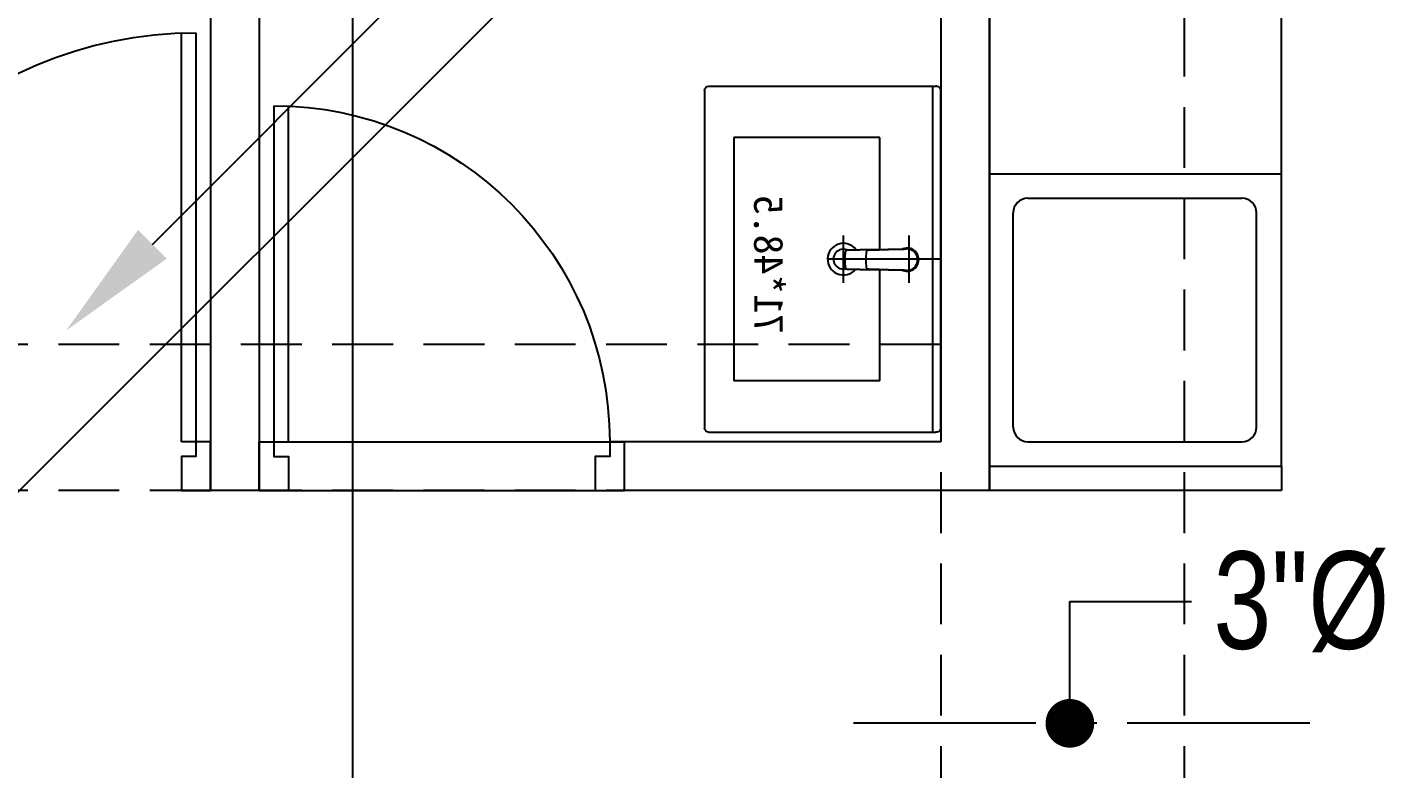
# Model space of a CAD drawing. Header units: millimetres. Extents: x 98197 to 106565, y 53890 to 60222.
# Drawn here: x 103137.7 to 103416.8, y 55333.4 to 55485.7 of the extents above; entities that cross this region are included whole.
import ezdxf

# ---------------------------------------------------------------- set-up
doc = ezdxf.new("R2010")
doc.units = ezdxf.units.MM
doc.header["$LTSCALE"] = 50
doc.header["$MEASUREMENT"] = 0
doc.linetypes.add('CENTER2', pattern=[1.125, 0.75, -0.125, 0.125, -0.125])
doc.linetypes.add('HIDDEN', pattern=[0.375, 0.25, -0.125])
doc.layers.get('0').update_dxf_attribs({"color": 8, "linetype": 'CONTINUOUS'})
for name, color, linetype in [('00', 7, 'HIDDEN'), ('35', 4, 'CENTER2'), ('36雨排水', 3, 'CONTINUOUS')]:
    doc.layers.add(name, color=color, linetype=linetype)
doc.styles.add('CHINA', font='c2', dxfattribs={"bigfont": 'china'})
doc.styles.get("Standard").update_dxf_attribs({"font": 'romand.shx', "bigfont": 'dayump.shx'})

# ---------------------------------------------------------------- blocks, each defined once
blk = doc.blocks.new('1111111')
at = {"layer": '36雨排水', "linetype": 'Continuous'}
blk.add_line((4513.91, 3441.34), (4704.12, 3631.56), dxfattribs=at)
blk.add_solid([(4516.86, 3438.4), (4510.96, 3444.29), (4496.23, 3423.67)], dxfattribs=at)
blk = doc.blocks.new('6546786')
at = {"layer": '36雨排水', "color": 1, "linetype": 'Continuous'}
blk.add_line((94741.69, 56237.76), (94931.91, 56427.97), dxfattribs=at)
blk = doc.blocks.new('*U64', base_point=(71322.47, 1628.82))
for p, q in [((71353.97, 1633.82), (71353.97, 1702.82)), ((71356.97, 1702.82), (71356.97, 1633.82)), ((71284.97, 1623.82), (71284.97, 1633.82)), ((71353.97, 1633.82), (71284.97, 1633.82)), ((71356.97, 1633.82), (71353.97, 1633.82)), ((71359.97, 1633.82), (71356.97, 1633.82)), ((71359.97, 1623.82), (71359.97, 1633.82)), ((71359.97, 1623.82), (71284.97, 1623.82))]:
    blk.add_line(p, q)
for points in [[(71284.97, 1633.82), (71287.97, 1633.82), (71287.97, 1630.82), (71290.97, 1630.82), (71290.97, 1623.82), (71284.97, 1623.82)], [(71359.97, 1633.82), (71356.97, 1633.82), (71356.97, 1630.82), (71353.97, 1630.82), (71353.97, 1623.82), (71359.97, 1623.82)]]:
    blk.add_lwpolyline(points)
blk.add_arc((71356.97, 1633.82), 69, 90, 180)
blk = doc.blocks.new('*U66', base_point=(71414.97, 1628.82))
for p, q in [((71372.97, 1717.82), (71372.97, 1633.82)), ((71375.97, 1633.82), (71375.97, 1717.82)), ((71369.97, 1623.82), (71369.97, 1633.82)), ((71372.97, 1633.82), (71375.97, 1633.82)), ((71459.97, 1623.82), (71459.97, 1633.82))]:
    blk.add_line(p, q)
for points in [[(71369.97, 1633.82), (71372.97, 1633.82), (71372.97, 1630.82), (71375.97, 1630.82), (71375.97, 1623.82), (71369.97, 1623.82)], [(71459.97, 1633.82), (71456.97, 1633.82), (71456.97, 1630.82), (71453.97, 1630.82), (71453.97, 1623.82), (71459.97, 1623.82)]]:
    blk.add_lwpolyline(points)
blk.add_arc((71372.97, 1633.82), 84, 0, 90)

msp = doc.modelspace()

# ---------------------------------------------------------------- linework, layer by layer
for p, q in [((103175.357, 55655.566), (103175.357, 55390.566)), ((103185.357, 55655.566), (103185.357, 55390.566)), ((103325.357, 55655.566), (103325.357, 55400.566)), ((103335.357, 55600.566), (103335.357, 55390.566)), ((103335.357, 55395.566), (103335.357, 55600.566)), ((103395.357, 55395.566), (103395.357, 55600.566)), ((103325.357, 55403.366), (103325.357, 55472.766)), ((103335.357, 55455.566), (103395.357, 55455.566)), ((103343.233, 55450.566), (103387.233, 55450.566)), ((103340.233, 55403.563), (103340.233, 55447.566)), ((103390.233, 55403.566), (103390.233, 55447.566)), ((103305.357, 55433.174), (103305.357, 55442.958)), ((103318.858, 55433.174), (103318.858, 55442.958)), ((103305.726, 55438.355), (103305.744, 55438.748)), ((103305.744, 55438.748), (103305.773, 55439.14)), ((103305.773, 55439.14), (103305.814, 55439.532)), ((103305.814, 55439.532), (103305.832, 55439.653)), ((103305.832, 55439.653), (103305.848, 55439.712)), ((103305.848, 55439.712), (103305.883, 55439.793)), ((103305.883, 55439.793), (103305.933, 55439.861)), ((103305.933, 55439.861), (103305.945, 55439.873)), ((103305.945, 55439.873), (103306.023, 55439.931)), ((103306.023, 55439.931), (103306.099, 55439.962)), ((103306.099, 55439.962), (103306.152, 55439.972)), ((103306.152, 55439.972), (103306.185, 55439.975)), ((103306.185, 55439.975), (103306.276, 55439.982)), ((103306.276, 55439.982), (103306.305, 55439.982)), ((103306.305, 55439.982), (103306.549, 55439.986)), ((103306.549, 55439.986), (103306.793, 55439.99)), ((103306.793, 55439.99), (103307.037, 55439.995)), ((103307.037, 55439.995), (103307.335, 55440)), ((103307.335, 55440), (103307.376, 55440.001)), ((103307.376, 55440.001), (103307.53, 55440.002)), ((103307.53, 55440.002), (103307.689, 55440.004)), ((103307.689, 55440.004), (103307.871, 55440.005)), ((103307.871, 55440.005), (103308.058, 55440.007)), ((103308.058, 55440.007), (103308.25, 55440.009)), ((103308.25, 55440.009), (103308.446, 55440.011)), ((103308.446, 55440.011), (103308.668, 55440.014)), ((103308.668, 55440.014), (103308.894, 55440.016)), ((103308.894, 55440.016), (103309.171, 55440.019)), ((103309.171, 55440.019), (103309.449, 55440.023)), ((103309.449, 55440.023), (103309.821, 55440.027)), ((103309.821, 55440.027), (103310.546, 55440.037)), ((103310.041, 55438.357), (103310.058, 55438.752)), ((103310.058, 55438.752), (103310.088, 55439.146)), ((103310.088, 55439.146), (103310.131, 55439.539)), ((103310.131, 55439.539), (103310.15, 55439.646)), ((103310.15, 55439.646), (103310.167, 55439.697)), ((103310.167, 55439.697), (103310.205, 55439.767)), ((103310.205, 55439.767), (103310.255, 55439.827)), ((103310.255, 55439.827), (103310.32, 55439.878)), ((103310.32, 55439.878), (103310.33, 55439.885)), ((103310.33, 55439.885), (103310.405, 55439.92)), ((103310.405, 55439.92), (103310.458, 55439.934)), ((103310.458, 55439.934), (103310.563, 55439.947)), ((103310.546, 55440.037), (103312.323, 55440.06)), ((103310.563, 55439.947), (103310.605, 55439.948)), ((103310.605, 55439.948), (103310.831, 55439.956)), ((103310.831, 55439.956), (103311.06, 55439.963)), ((103311.06, 55439.963), (103311.29, 55439.97)), ((103311.29, 55439.97), (103311.523, 55439.978)), ((103311.523, 55439.978), (103311.757, 55439.984)), ((103311.757, 55439.984), (103311.992, 55439.991)), ((103311.992, 55439.991), (103312.464, 55440.005)), ((103312.323, 55440.06), (103313.296, 55440.072)), ((103312.464, 55440.005), (103312.779, 55440.014)), ((103312.779, 55440.014), (103313.411, 55440.031)), ((103313.296, 55440.072), (103313.791, 55440.078)), ((103313.411, 55440.031), (103313.807, 55440.042)), ((103313.791, 55440.078), (103314.534, 55440.088)), ((103313.807, 55440.042), (103314.598, 55440.064)), ((103314.534, 55440.088), (103315.32, 55440.098)), ((103314.598, 55440.064), (103315.786, 55440.096)), ((103315.32, 55440.098), (103315.893, 55440.106)), ((103315.786, 55440.096), (103316.292, 55440.11)), ((103315.893, 55440.106), (103316.197, 55440.111)), ((103316.197, 55440.111), (103316.449, 55440.115)), ((103316.197, 55440.111), (103316.449, 55440.115)), ((103316.292, 55440.11), (103316.419, 55440.114)), ((103316.419, 55440.114), (103318.055, 55440.159)), ((103316.599, 55440.119), (103318.055, 55440.159)), ((103316.599, 55440.119), (103316.771, 55440.124)), ((103316.771, 55440.124), (103316.923, 55440.128)), ((103316.923, 55440.128), (103317.07, 55440.132)), ((103317.07, 55440.132), (103317.205, 55440.136)), ((103317.205, 55440.136), (103317.335, 55440.139)), ((103317.335, 55440.139), (103317.461, 55440.143)), ((103317.433, 55440.142), (103317.645, 55440.232)), ((103317.461, 55440.143), (103317.581, 55440.146)), ((103317.581, 55440.146), (103317.765, 55440.151)), ((103317.645, 55440.232), (103317.973, 55440.32)), ((103317.765, 55440.151), (103317.929, 55440.156)), ((103317.968, 55440.156), (103318.079, 55440.16)), ((103317.968, 55440.156), (103318.077, 55440.159)), ((103317.973, 55440.32), (103318.295, 55440.359)), ((103318.019, 55440.158), (103318.066, 55440.161)), ((103318.066, 55440.161), (103318.129, 55440.165)), ((103318.079, 55440.16), (103318.186, 55440.162)), ((103318.129, 55440.165), (103318.181, 55440.169)), ((103318.181, 55440.169), (103318.223, 55440.173)), ((103318.186, 55440.162), (103318.289, 55440.163)), ((103318.186, 55440.162), (103318.226, 55440.163)), ((103318.186, 55440.162), (103318.233, 55440.163)), ((103318.219, 55440.163), (103318.233, 55440.163)), ((103318.219, 55440.163), (103318.293, 55440.163)), ((103318.226, 55440.163), (103318.289, 55440.163)), ((103318.275, 55440.163), (103318.32, 55440.163)), ((103318.343, 55440.163), (103318.275, 55440.163)), ((103318.343, 55440.163), (103318.293, 55440.163)), ((103318.345, 55440.163), (103318.293, 55440.163)), ((103318.391, 55440.162), (103318.293, 55440.163)), ((103318.295, 55440.359), (103318.516, 55440.361)), ((103318.352, 55440.163), (103318.32, 55440.163)), ((103318.326, 55440.163), (103318.331, 55440.163)), ((103318.358, 55440.163), (103318.331, 55440.163)), ((103318.335, 55440.163), (103318.343, 55440.163)), ((103318.352, 55440.163), (103318.34, 55440.163)), ((103318.377, 55440.163), (103318.343, 55440.163)), ((103318.377, 55440.163), (103318.345, 55440.163)), ((103318.377, 55440.163), (103318.345, 55440.163)), ((103318.391, 55440.162), (103318.345, 55440.163)), ((103318.384, 55440.163), (103318.362, 55440.163)), ((103318.369, 55440.163), (103318.4, 55440.163)), ((103318.394, 55440.163), (103318.384, 55440.163)), ((103318.384, 55440.163), (103318.394, 55440.163)), ((103318.417, 55440.162), (103318.394, 55440.163)), ((103318.437, 55440.162), (103318.394, 55440.163)), ((103318.425, 55440.163), (103318.4, 55440.163)), ((103318.603, 55440.155), (103318.425, 55440.163)), ((103318.474, 55440.16), (103318.437, 55440.162)), ((103318.574, 55440.154), (103318.474, 55440.16)), ((103318.556, 55440.359), (103318.516, 55440.361)), ((103318.574, 55440.154), (103318.533, 55440.156)), ((103318.724, 55440.344), (103318.556, 55440.359)), ((103318.701, 55440.144), (103318.603, 55440.155)), ((103318.8, 55440.129), (103318.701, 55440.144)), ((103318.895, 55440.316), (103318.724, 55440.344)), ((103318.897, 55440.11), (103318.8, 55440.129)), ((103319.067, 55440.275), (103318.895, 55440.316)), ((103319.067, 55440.275), (103318.895, 55440.316)), ((103318.994, 55440.087), (103318.897, 55440.11)), ((103319.124, 55440.047), (103318.994, 55440.087)), ((103319.238, 55440.221), (103319.067, 55440.275)), ((103319.238, 55440.221), (103319.067, 55440.275)), ((103319.251, 55439.999), (103319.124, 55440.047)), ((103319.408, 55440.152), (103319.238, 55440.221)), ((103319.375, 55439.943), (103319.251, 55439.999)), ((103319.497, 55439.878), (103319.375, 55439.943)), ((103319.574, 55440.069), (103319.408, 55440.152)), ((103319.619, 55439.803), (103319.497, 55439.878)), ((103319.736, 55439.972), (103319.574, 55440.069)), ((103319.737, 55439.719), (103319.619, 55439.803)), ((103319.89, 55439.862), (103319.736, 55439.972)), ((103319.85, 55439.626), (103319.737, 55439.719)), ((103319.958, 55439.525), (103319.85, 55439.626)), ((103320.115, 55439.673), (103319.89, 55439.862)), ((103320.091, 55439.378), (103319.958, 55439.525)), ((103320.212, 55439.219), (103320.091, 55439.378)), ((103320.334, 55439.412), (103320.115, 55439.673)), ((103320.318, 55439.049), (103320.212, 55439.219)), ((103320.382, 55438.925), (103320.318, 55439.049)), ((103320.475, 55439.204), (103320.334, 55439.412)), ((103320.439, 55438.797), (103320.382, 55438.925)), ((103320.487, 55438.666), (103320.439, 55438.797)), ((103320.625, 55438.911), (103320.475, 55439.204)), ((103320.527, 55438.533), (103320.487, 55438.666)), ((103320.732, 55438.608), (103320.625, 55438.911)), ((103320.799, 55438.28), (103320.732, 55438.608)), ((103325.357, 55438.066), (103302.107, 55438.066)), ((103305.72, 55437.961), (103305.726, 55438.355)), ((103305.726, 55437.568), (103305.72, 55437.961)), ((103305.744, 55437.174), (103305.726, 55437.568)), ((103305.773, 55436.782), (103305.744, 55437.174)), ((103305.814, 55436.391), (103305.773, 55436.782)), ((103305.832, 55436.269), (103305.814, 55436.391)), ((103305.848, 55436.211), (103305.832, 55436.269)), ((103305.883, 55436.13), (103305.848, 55436.211)), ((103305.933, 55436.062), (103305.883, 55436.13)), ((103305.945, 55436.049), (103305.933, 55436.062)), ((103306.023, 55435.991), (103305.945, 55436.049)), ((103306.099, 55435.96), (103306.023, 55435.991)), ((103306.152, 55435.95), (103306.099, 55435.96)), ((103306.185, 55435.948), (103306.152, 55435.95)), ((103306.276, 55435.941), (103306.185, 55435.948)), ((103306.305, 55435.94), (103306.276, 55435.941)), ((103306.549, 55435.936), (103306.305, 55435.94)), ((103306.793, 55435.932), (103306.549, 55435.936)), ((103307.037, 55435.928), (103306.793, 55435.932)), ((103307.335, 55435.922), (103307.037, 55435.928)), ((103307.376, 55435.922), (103307.335, 55435.922)), ((103307.53, 55435.92), (103307.376, 55435.922)), ((103307.689, 55435.919), (103307.53, 55435.92)), ((103307.871, 55435.917), (103307.689, 55435.919)), ((103308.058, 55435.915), (103307.871, 55435.917)), ((103308.25, 55435.914), (103308.058, 55435.915)), ((103308.446, 55435.911), (103308.25, 55435.914)), ((103308.668, 55435.909), (103308.446, 55435.911)), ((103308.894, 55435.906), (103308.668, 55435.909)), ((103309.171, 55435.903), (103308.894, 55435.906)), ((103309.449, 55435.9), (103309.171, 55435.903)), ((103309.821, 55435.895), (103309.449, 55435.9)), ((103310.546, 55435.886), (103309.821, 55435.895)), ((103310.036, 55437.961), (103310.041, 55438.357)), ((103310.036, 55437.961), (103310.041, 55438.357)), ((103310.041, 55437.566), (103310.036, 55437.961)), ((103310.041, 55437.566), (103310.036, 55437.961)), ((103310.058, 55437.171), (103310.041, 55437.566)), ((103310.088, 55436.777), (103310.058, 55437.171)), ((103310.131, 55436.384), (103310.088, 55436.777)), ((103310.15, 55436.277), (103310.131, 55436.384)), ((103310.167, 55436.226), (103310.15, 55436.277)), ((103310.205, 55436.155), (103310.167, 55436.226)), ((103310.255, 55436.095), (103310.205, 55436.155)), ((103310.32, 55436.045), (103310.255, 55436.095)), ((103310.33, 55436.038), (103310.32, 55436.045)), ((103310.405, 55436.002), (103310.33, 55436.038)), ((103310.458, 55435.988), (103310.405, 55436.002)), ((103310.563, 55435.976), (103310.458, 55435.988)), ((103312.323, 55435.863), (103310.546, 55435.886)), ((103310.605, 55435.974), (103310.563, 55435.976)), ((103310.831, 55435.967), (103310.605, 55435.974)), ((103311.06, 55435.959), (103310.831, 55435.967)), ((103311.29, 55435.952), (103311.06, 55435.959)), ((103311.523, 55435.945), (103311.29, 55435.952)), ((103311.757, 55435.938), (103311.523, 55435.945)), ((103311.992, 55435.931), (103311.757, 55435.938)), ((103312.464, 55435.918), (103311.992, 55435.931)), ((103313.296, 55435.85), (103312.323, 55435.863)), ((103312.779, 55435.909), (103312.464, 55435.918)), ((103313.411, 55435.891), (103312.779, 55435.909)), ((103313.791, 55435.844), (103313.296, 55435.85)), ((103313.807, 55435.88), (103313.411, 55435.891)), ((103314.534, 55435.835), (103313.791, 55435.844)), ((103314.598, 55435.859), (103313.807, 55435.88)), ((103315.32, 55435.824), (103314.534, 55435.835)), ((103315.786, 55435.826), (103314.598, 55435.859)), ((103315.893, 55435.816), (103315.32, 55435.824)), ((103316.292, 55435.812), (103315.786, 55435.826)), ((103316.197, 55435.812), (103315.893, 55435.816)), ((103316.449, 55435.808), (103316.197, 55435.812)), ((103316.449, 55435.808), (103316.197, 55435.812)), ((103316.419, 55435.809), (103316.292, 55435.812)), ((103318.055, 55435.764), (103316.419, 55435.809)), ((103316.771, 55435.799), (103316.599, 55435.804)), ((103318.055, 55435.764), (103316.599, 55435.804)), ((103316.923, 55435.795), (103316.771, 55435.799)), ((103317.07, 55435.791), (103316.923, 55435.795)), ((103317.205, 55435.787), (103317.07, 55435.791)), ((103317.335, 55435.783), (103317.205, 55435.787)), ((103317.461, 55435.78), (103317.335, 55435.783)), ((103317.645, 55435.691), (103317.433, 55435.781)), ((103317.581, 55435.777), (103317.461, 55435.78)), ((103317.765, 55435.771), (103317.581, 55435.777)), ((103317.929, 55435.767), (103317.765, 55435.771)), ((103318.079, 55435.763), (103317.968, 55435.766)), ((103318.186, 55435.76), (103318.079, 55435.763)), ((103318.226, 55435.76), (103318.186, 55435.76)), ((103318.289, 55435.759), (103318.186, 55435.76)), ((103318.233, 55435.76), (103318.186, 55435.76)), ((103318.293, 55435.759), (103318.219, 55435.76)), ((103318.233, 55435.76), (103318.219, 55435.76)), ((103318.289, 55435.759), (103318.226, 55435.76)), ((103318.275, 55435.759), (103318.343, 55435.76)), ((103318.32, 55435.759), (103318.275, 55435.759)), ((103318.293, 55435.759), (103318.391, 55435.761)), ((103318.293, 55435.759), (103318.345, 55435.76)), ((103318.293, 55435.759), (103318.343, 55435.76)), ((103318.32, 55435.759), (103318.352, 55435.76)), ((103318.331, 55435.759), (103318.326, 55435.759)), ((103318.331, 55435.759), (103318.358, 55435.759)), ((103318.343, 55435.759), (103318.335, 55435.759)), ((103318.34, 55435.76), (103318.352, 55435.76)), ((103318.343, 55435.759), (103318.377, 55435.76)), ((103318.345, 55435.76), (103318.391, 55435.761)), ((103318.345, 55435.76), (103318.377, 55435.76)), ((103318.345, 55435.76), (103318.377, 55435.76)), ((103318.362, 55435.759), (103318.384, 55435.759)), ((103318.4, 55435.759), (103318.369, 55435.759)), ((103318.384, 55435.759), (103318.394, 55435.759)), ((103318.394, 55435.759), (103318.384, 55435.759)), ((103318.394, 55435.759), (103318.437, 55435.761)), ((103318.394, 55435.759), (103318.417, 55435.761)), ((103318.4, 55435.759), (103318.425, 55435.759)), ((103318.425, 55435.759), (103318.603, 55435.768)), ((103318.437, 55435.761), (103318.474, 55435.763)), ((103318.474, 55435.763), (103318.574, 55435.769)), ((103318.533, 55435.767), (103318.574, 55435.769)), ((103318.603, 55435.768), (103318.701, 55435.778)), ((103318.701, 55435.778), (103318.8, 55435.793)), ((103318.8, 55435.793), (103318.897, 55435.812)), ((103318.897, 55435.812), (103318.994, 55435.836)), ((103318.994, 55435.836), (103319.124, 55435.875)), ((103319.124, 55435.875), (103319.251, 55435.923)), ((103319.238, 55435.702), (103319.408, 55435.771)), ((103319.251, 55435.923), (103319.375, 55435.98)), ((103319.375, 55435.98), (103319.497, 55436.044)), ((103319.408, 55435.771), (103319.574, 55435.854)), ((103319.497, 55436.044), (103319.619, 55436.12)), ((103319.574, 55435.854), (103319.736, 55435.951)), ((103319.619, 55436.12), (103319.737, 55436.204)), ((103319.736, 55435.951), (103319.89, 55436.061)), ((103319.737, 55436.204), (103319.85, 55436.297)), ((103319.85, 55436.297), (103319.958, 55436.398)), ((103319.89, 55436.061), (103320.036, 55436.183)), ((103319.958, 55436.398), (103320.091, 55436.544)), ((103320.036, 55436.183), (103320.172, 55436.317)), ((103320.091, 55436.544), (103320.212, 55436.703)), ((103320.172, 55436.317), (103320.334, 55436.511)), ((103320.212, 55436.703), (103320.318, 55436.874)), ((103320.318, 55436.874), (103320.382, 55436.998)), ((103320.334, 55436.511), (103320.475, 55436.718)), ((103320.382, 55436.998), (103320.439, 55437.125)), ((103320.439, 55437.125), (103320.487, 55437.256)), ((103320.475, 55436.718), (103320.625, 55437.012)), ((103320.487, 55437.256), (103320.527, 55437.39)), ((103320.558, 55438.398), (103320.527, 55438.533)), ((103320.527, 55437.39), (103320.558, 55437.525)), ((103320.581, 55438.262), (103320.558, 55438.398)), ((103320.558, 55437.525), (103320.581, 55437.661)), ((103320.596, 55438.126), (103320.581, 55438.262)), ((103320.581, 55437.661), (103320.596, 55437.797)), ((103320.602, 55437.961), (103320.596, 55438.126)), ((103320.596, 55437.797), (103320.602, 55437.961)), ((103320.625, 55437.012), (103320.732, 55437.314)), ((103320.732, 55437.314), (103320.799, 55437.642)), ((103320.82, 55437.961), (103320.799, 55438.28)), ((103320.799, 55437.642), (103320.82, 55437.961)), ((103317.973, 55435.603), (103317.645, 55435.691)), ((103318.295, 55435.563), (103317.973, 55435.603)), ((103318.295, 55435.563), (103317.973, 55435.603)), ((103318.516, 55435.561), (103318.295, 55435.563)), ((103318.516, 55435.561), (103318.556, 55435.563)), ((103318.556, 55435.563), (103318.724, 55435.578)), ((103318.724, 55435.578), (103318.895, 55435.606)), ((103318.895, 55435.606), (103319.067, 55435.647)), ((103318.895, 55435.606), (103319.067, 55435.647)), ((103319.067, 55435.647), (103319.238, 55435.702)), ((103319.067, 55435.647), (103319.238, 55435.702)), ((103325.357, 55400.566), (103260.357, 55400.566)), ((103343.233, 55400.566), (103387.233, 55400.566)), ((103335.357, 55395.566), (103395.357, 55395.566)), ((103185.357, 55390.566), (103175.357, 55390.566)), ((103335.357, 55390.566), (103260.357, 55390.566))]:
    msp.add_line(p, q)
at = {"ltscale": 0.1}
for p, q in [((103276.857, 55472.766), (103276.857, 55403.366)), ((103277.657, 55473.566), (103324.357, 55473.566)), ((103323.757, 55402.566), (103323.757, 55473.566)), ((103324.357, 55473.566), (103324.557, 55473.566)), ((103324.557, 55473.566), (103324.357, 55473.566)), ((103282.857, 55463.066), (103282.857, 55413.066)), ((103312.857, 55463.066), (103282.857, 55463.066)), ((103312.857, 55440.016), (103312.857, 55463.066)), ((103312.857, 55413.066), (103312.857, 55435.907)), ((103312.857, 55413.066), (103282.857, 55413.066)), ((103277.657, 55402.566), (103324.357, 55402.566)), ((103324.557, 55402.566), (103324.357, 55402.566))]:
    msp.add_line(p, q, dxfattribs=at)
at = {"linetype": 'Continuous'}
msp.add_lwpolyline([(103395.357, 55395.566), (103395.357, 55600.566), (103335.357, 55600.566), (103335.357, 55395.566), (103395.357, 55395.566)], dxfattribs=at)
msp.add_lwpolyline([(103395.357, 55390.566), (103335.357, 55390.566), (103335.357, 55395.566), (103395.357, 55395.566)], close=True)
at = {"ltscale": 0.1, "extrusion": (0, 0, -1)}
for centre, start, end in [((-103277.657, 55472.766), 0, 90), ((-103324.557, 55472.766), 90, 180), ((-103277.657, 55403.366), 270, 0), ((-103324.557, 55403.366), 180, 270)]:
    msp.add_arc(centre, 0.8, start, end, dxfattribs=at)
for centre, radius, start, end in [((103343.233, 55447.566), 3, 90, 180), ((103387.233, 55447.566), 3, 360, 90), ((103305.357, 55438.066), 3.25, 36.64528, 318.61771), ((103305.357, 55438.066), 2.05, 67.99754, 285.64608), ((103343.233, 55403.566), 3, 180.0578, 270), ((103387.233, 55403.566), 3, 270, 360)]:
    msp.add_arc(centre, radius, start, end)
at = {"layer": '00'}
for p, q in [((103325.357, 55600.566), (103325.357, 55000.566)), ((103375.357, 55600.566), (103375.357, 55000.566)), ((103325.357, 55420.566), (102807.857, 55420.566)), ((103325.357, 55390.566), (102807.857, 55390.566))]:
    msp.add_line(p, q, dxfattribs=at)
at = {"layer": '35', "color": 1, "linetype": 'Continuous'}
for p, q in [((103351.88, 55367.732), (103376.88, 55367.732)), ((103351.88, 55342.732), (103351.88, 55367.732))]:
    msp.add_line(p, q, dxfattribs=at)
at = {"layer": '35'}
msp.add_line((103401.148, 55342.732), (103302.612, 55342.732), dxfattribs=at)
at = {"layer": '35', "color": 1, "linetype": 'Continuous', "const_width": 5}
msp.add_lwpolyline([(103351.88, 55340.232, 1), (103351.88, 55345.232, 1)], format="xyb", close=True, dxfattribs=at)
at = {"layer": '36雨排水', "color": 1}
msp.add_line((103204.523, 55569.566), (103204.523, 55310.005), dxfattribs=at)

# ---------------------------------------------------------------- block references
at = {"xscale": -1}
for name, p in [('*U66', (103130.357, 55395.566)), ('*U64', (103222.857, 55395.566))]:
    msp.add_blockref(name, p, dxfattribs=at)
at = {"layer": '36雨排水', "linetype": 'Continuous'}
msp.add_blockref('1111111', (98649.494, 51999.768), dxfattribs=at)
at = {"layer": '36雨排水'}
msp.add_blockref('6546786', (8378.959, -862.649), dxfattribs=at)

# ---------------------------------------------------------------- texts
at = {"lineweight": 40, "extrusion": (0, 0, -1), "insert": (103289.984, 55436.986), "char_height": 6, "width": 43.84929, "attachment_point": 5, "text_direction": (-0.002094, 0.999998, 0)}
msp.add_mtext('{\\fDFKai-SB|b0|i0|c136|p65;\\C5;71*48.5}', dxfattribs=at)
at = {"layer": '35', "color": 1, "linetype": 'Continuous', "style": 'CHINA', "width": 0.8}
msp.add_text('3"%%C', height=20, dxfattribs=at).set_placement((103381.364, 55358.034))

doc.saveas('drawing.dxf')
